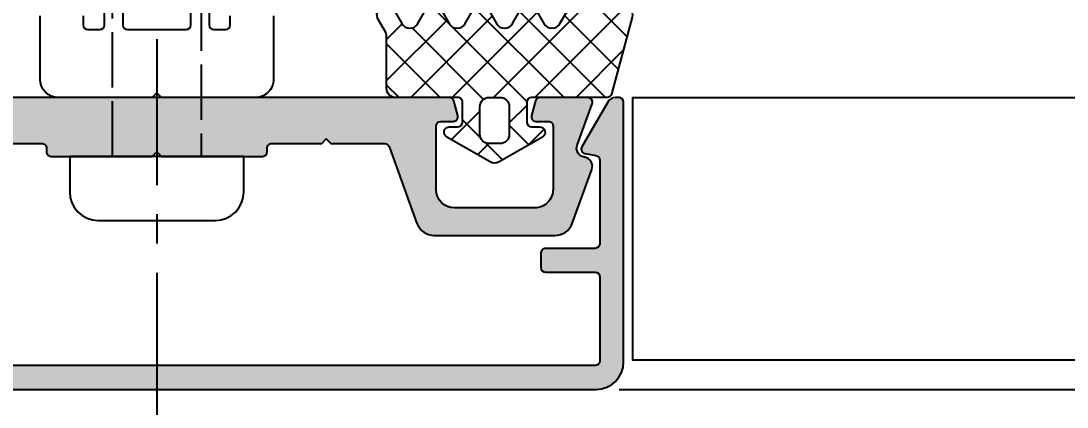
# Model space of a CAD drawing. Header units: millimetres. Extents: x -17234 to -8874, y -2869 to 1211.
# Drawn here: x -13631.6 to -13574.7, y -709.6 to -688.6 of the extents above; entities that cross this region are included whole.
import ezdxf

# ---------------------------------------------------------------- set-up
doc = ezdxf.new("R2010")
doc.units = ezdxf.units.MM
for name, pattern in [('ACAD_ISO07W100', [3, 0, -3]), ('AM_ISO02W050x2', [3.75, 3, -0.75]), ('CENTER', [50.800000000000004, 31.75, -6.35, 6.35, -6.35])]:
    doc.linetypes.add(name, pattern=pattern)
doc.layers.get('Defpoints').update_dxf_attribs({"linetype": 'ACAD_ISO07W100', "true_color": 0x105689})
for name, color, linetype in [('Centerline', 6, 'CENTER'), ('Dim', 5, 'Continuous'), ('Gasket EPDM', 32, 'Continuous'), ('Gasket Silicone', 20, 'Continuous'), ('Profile', 1, 'Continuous'), ('Profile View', 9, 'Continuous'), ('PVC Spacer', 3, 'Continuous'), ('Screw', 9, 'Continuous')]:
    doc.layers.add(name, color=color, linetype=linetype)
doc.styles.add('TXT', font='techb___.ttf')
doc.dimstyles.new('ISO-25$0', dxfattribs={"dimtxt": 2.5, "dimasz": 2.5, "dimexe": 1.25, "dimexo": 0.625, "dimtad": 1, "dimtxsty": 'TXT', "dimcen": 2.5, "dimclrd": 5, "dimclre": 5, "dimclrt": 2, "dimadec": 0, "dimazin": 0, "dimtfac": 1, "dimtmove": 0, "dimatfit": 3, "dimfxl": 1, "dimarcsym": 0})

# ---------------------------------------------------------------- blocks, each defined once
blk = doc.blocks.new('*D37')
at = {"layer": 'Defpoints', "color": 0, "transparency": 16777216}
for p in [(-13537.24835915792, -556.2606841222857), (-13478.62119128426, -556.2606841222857), (-13600.34835915789, -708.6606841222737)]:
    blk.add_point(p, dxfattribs=at)
at = {"layer": 'Dim', "color": 5, "lineweight": -2, "transparency": 16777216}
for p, q in [((-13535.99835915792, -556.2606841222857), (-13476.12119128426, -556.2606841222857)), ((-13478.62119128426, -703.6606841222738), (-13478.62119128426, -561.2606841222857)), ((-13599.09835915789, -708.6606841222737), (-13476.12119128426, -708.6606841222738))]:
    blk.add_line(p, q, dxfattribs=at)
at = {"layer": 'Dim', "color": 5, "transparency": 16777216}
for points in [[(-13479.45452461759, -561.2606841222857), (-13477.78785795092, -561.2606841222857), (-13478.62119128426, -556.2606841222857)], [(-13479.45452461759, -703.6606841222738), (-13477.78785795092, -703.6606841222738), (-13478.62119128426, -708.6606841222738)]]:
    blk.add_solid(points, dxfattribs=at)
at = {"layer": 'Dim', "color": 2, "transparency": 16777216, "char_height": 5, "attachment_point": 5, "rotation": 90, "style": 'TXT'}
for s, insert in [('152,4', (-13482.80978777548, -632.4606841222819)), ('[6"]', (-13473.87338426671, -632.4606841222819))]:
    blk.add_mtext(s, dxfattribs=dict(at, insert=insert))
blk = doc.blocks.new('EGG - 01')
at = {"layer": 'Gasket EPDM', "ltscale": 0.5}
h = blk.add_hatch(dxfattribs=at)
h.set_pattern_fill('ANSI37', color=5, scale=0.5, style=0)
h.set_pattern_definition([(45, (16931.76398021643, 552.2421061978254), (-1.122532015133644, 1.122532015133644), []), (135, (16931.76398021643, 552.2421061978254), (-1.122532015133644, -1.122532015133644), [])])
edge = h.paths.add_edge_path()
edge.add_arc((7.003679740504693, -0.746193317245968), 0.4999999999998441, 299.9999999999973, 420.0000000000027)
edge.add_line((7.253679740504595, -0.3131806153538719), (6.521628932947351, 0.1094691154501106))
edge.add_arc((6.77162893294786, 0.5424818173420363), 0.5000000000000001, 120.0000000000673, 239.9999999999327, ccw=False)
edge.add_line((6.521628932947351, 0.9754945192339619), (7.253679740504595, 1.398144250037944))
edge.add_arc((7.00367974050448, 1.831156951930097), 0.4999999999999998, 300.0000000000152, 419.9999999999848)
edge.add_line((7.253679740504595, 2.26416965382225), (6.521628932947351, 2.686819384626006))
edge.add_arc((6.77162893294786, 3.119832086517931), 0.5000000000000001, 120.0000000000673, 239.9999999999327, ccw=False)
edge.add_line((6.521628932947351, 3.552844788409857), (7.25367974051187, 3.975494519217818))
edge.add_arc((7.00367974051187, 4.408507221110038), 0.5000000000000002, 299.9999999999999, 359.9999999999793)
edge.add_line((7.50367974051187, 4.408507221109858), (7.50367974051187, 7.001122055274095))
edge.add_arc((7.003679740510961, 7.001122055273398), 0.5000000000009095, 7.989553359821821e-11, 105.0000000000745)
edge.add_line((6.874270217958838, 7.484084968418642), (2.688974979217164, 6.362638489112896))
edge.add_arc((2.753679740493602, 6.121157032540927), 0.249999999999921, 105.0000000001964, 180.0000000002782)
edge.add_line((2.503679740493681, 6.121157032539713), (2.503679740493681, 1.999999999999318))
edge.add_arc((2.253679740491407, 2.000000000000682), 0.2500000000022737, 269.99999999968736, 359.99999999968736, ccw=False)
edge.add_line((2.253679740490043, 1.749999999998408), (1.167927419020998, 1.749999999998408))
edge.add_arc((1.167927419020998, 1.999999999998408), 0.25, 180, 270, ccw=False)
edge.add_line((0.9179274190209981, 1.999999999998408), (0.9179274190209981, 2.449999999998681))
edge.add_arc((0.6179274190208797, 2.449999999998458), 0.3000000000001184, 4.257702533584149e-11, 149.9999999999438)
edge.add_line((0.3581197978855926, 2.599999999998772), (-0.9986533347109798, 0.2499999999984084))
edge.add_arc((-0.5656406328201353, -6.821210263296962e-13), 0.4999999999983546, 150.0000000000115, 209.9999999999885)
edge.add_line((-0.9986533347109798, -0.2499999999997726), (0.3581197978855926, -2.600000000001955))
edge.add_arc((0.6179274190208797, -2.450000000001642), 0.3000000000001184, 210.0000000000561, 359.9999999999574)
edge.add_line((0.9179274190209981, -2.450000000001864), (0.9179274190209981, -2.000000000001592))
edge.add_arc((1.167927419020998, -2.000000000001592), 0.25, 90, 180, ccw=False)
edge.add_line((1.167927419020998, -1.750000000001592), (2.253679740490043, -1.750000000001592))
edge.add_arc((2.253679740491748, -2.000000000003524), 0.2500000000019327, 3.3867308957269415e-10, 90.00000000039091, ccw=False)
edge.add_line((2.503679740493681, -2.000000000002046), (2.503679740493681, -5.37645785702091))
edge.add_arc((3.003679740493681, -5.37645785702091), 0.5, 180, 270)
edge.add_line((3.003679740493681, -5.87645785702091), (5.827380753220496, -5.87645785702091))
edge.add_arc((5.827380753220381, -6.37645785702091), 0.5, 59.99999999998482, 89.99999999998693, ccw=False)
edge.add_line((6.077380753220496, -5.943445155128757), (6.753679740504595, -6.333906557489399))
edge.add_arc((7.003679740504595, -5.900893855597587), 0.4999999999996472, 239.9999999999766, 419.9999999999766)
edge.add_line((7.253679740504595, -5.467881153705775), (6.521628932947351, -5.045231422901793))
edge.add_arc((6.77162893294786, -4.612218721009867), 0.5000000000000001, 120.0000000000673, 239.9999999999327, ccw=False)
edge.add_line((6.521628932947351, -4.179206019117942), (7.253679740504595, -3.756556288313959))
edge.add_arc((7.00367974050448, -3.323543586421806), 0.4999999999999998, 300.0000000000152, 419.9999999999848)
edge.add_line((7.253679740504595, -2.890530884529653), (6.521628932947351, -2.467881153725898))
edge.add_arc((6.77162893294786, -2.034868451833972), 0.5000000000000001, 120.0000000000673, 239.9999999999327, ccw=False)
edge.add_line((6.521628932947351, -1.601855749942047), (7.253679740504595, -1.179206019138064))
edge = h.paths.add_edge_path(flags=16)
edge.add_arc((0.4999999999998689, -0.3000018669307739), 0.4999999999998689, 179.999999999985, 270.000000000015)
edge.add_line((0.5, -0.8000018669306428), (2.009099999995669, -0.8000018669288238))
edge.add_arc((2.009099999995215, -0.3000018669283691), 0.5000000000004547, 270.0000000000521, 359.9999999997916)
edge.add_line((2.509099999995669, -0.300001866930188), (2.509099999995669, 0.300001866930188))
edge.add_arc((2.009099999996124, 0.3000018669292785), 0.4999999999995453, 1.042204158022913e-10, 90.00000000005213)
edge.add_line((2.009099999995669, 0.8000018669288238), (0.5, 0.8000018669306428))
edge.add_arc((0.4999999999998689, 0.3000018669307739), 0.4999999999998689, 89.99999999998498, 180.000000000015)
edge.add_line((0, 0.3000018669306428), (0, -0.3000018669306428))
for points in [[(7.253679740504595, -1.179206019138064, 0.5773502691896574), (7.253679740504595, -0.3131806153538719), (6.521628932947351, 0.1094691154501106, -0.5773502691888426), (6.521628932947351, 0.9754945192339619), (7.253679740504595, 1.398144250037944, 0.577350269189449), (7.253679740504595, 2.26416965382225), (6.521628932947351, 2.686819384626006, -0.5773502691888426), (6.521628932947351, 3.552844788409857), (7.25367974051187, 3.975494519217818, 0.2679491924310263), (7.50367974051187, 4.408507221109858), (7.50367974051187, 7.001122055274095, 0.4931454260312742), (6.874270217958838, 7.484084968418642), (2.688974979217164, 6.362638489112896, 0.3394542588637746), (2.503679740493681, 6.121157032539713), (2.503679740493681, 1.999999999999318, -0.414213562373095), (2.253679740490043, 1.749999999998408), (1.167927419020998, 1.749999999998408, -0.4142135623730951), (0.9179274190209981, 1.999999999998408), (0.9179274190209981, 2.449999999998681, 0.7673269879782757), (0.3581197978855926, 2.599999999998772), (-0.9986533347109798, 0.2499999999984084, 0.2679491924310153), (-0.9986533347109798, -0.2499999999997726), (0.3581197978855926, -2.600000000001955, 0.7673269879782757), (0.9179274190209981, -2.450000000001864), (0.9179274190209981, -2.000000000001592, -0.4142135623730951), (1.167927419020998, -1.750000000001592), (2.253679740490043, -1.750000000001592, -0.4142135623733614), (2.503679740493681, -2.000000000002046), (2.503679740493681, -5.37645785702091, 0.414213562373095), (3.003679740493681, -5.87645785702091), (5.827380753220496, -5.87645785702091, -0.1316524975874049), (6.077380753220496, -5.943445155128757), (6.753679740504595, -6.333906557489399, 1), (7.253679740504595, -5.467881153705775), (6.521628932947351, -5.045231422901793, -0.5773502691888426), (6.521628932947351, -4.179206019117942), (7.253679740504595, -3.756556288313959, 0.577350269189449), (7.253679740504595, -2.890530884529653), (6.521628932947351, -2.467881153725898, -0.5773502691888426), (6.521628932947351, -1.601855749942047)], [(0, -0.3000018669306428, 0.4142135623732486), (0.5, -0.8000018669306428), (2.009099999995669, -0.8000018669288238, 0.4142135623717632), (2.509099999995669, -0.300001866930188), (2.509099999995669, 0.300001866930188, 0.4142135623728287), (2.009099999995669, 0.8000018669288238), (0.5, 0.8000018669306428, 0.4142135623732486), (0, 0.3000018669306428)]]:
    blk.add_lwpolyline(points, format="xyb", close=True, dxfattribs=at)

msp = doc.modelspace()

# ---------------------------------------------------------------- hatches: boundary and pattern name
at = {"layer": 'Gasket Silicone', "ltscale": 0.5}
h = msp.add_hatch(color=1, dxfattribs=at)
h.dxf.hatch_style = 1
edge = h.paths.add_edge_path()
edge.add_arc((-13600.34835915789, -707.1606841222728), 1.500000000000909, 270, 360.0000000000347)
edge.add_line((-13598.84835915789, -707.1606841222718), (-13598.8483591579, -693.0356841222523))
edge.add_arc((-13599.0983591579, -693.0356841222523), 0.25, 0, 90)
edge.add_line((-13599.0983591579, -692.7856841222523), (-13599.28366966058, -692.7856841222523))
edge.add_arc((-13599.28366966058, -693.2856841222539), 0.5000000000015916, 90.00000000020843, 150.0000000001686)
edge.add_line((-13599.71668236247, -693.0356841222541), (-13601.11995212281, -695.4662186438976))
edge.add_arc((-13600.90344577187, -695.5912186438972), 0.2499999999993577, 150.0000000000053, 260.0000000003599)
edge.add_line((-13600.94685781628, -695.8374205821505), (-13600.35494711348, -695.9417904092219))
edge.add_arc((-13600.3983591579, -696.1879923474743), 0.249999999999195, -7.821654435247183e-11, 80.0000000003327, ccw=False)
edge.add_line((-13600.1483591579, -696.1879923474747), (-13600.1483591579, -700.7356841222585))
edge.add_arc((-13600.3983591579, -700.7356841222582), 0.25, 270, 359.99999999997397, ccw=False)
edge.add_line((-13600.3983591579, -700.9856841222585), (-13603.0983591579, -700.9856841222603))
edge.add_arc((-13603.0983591579, -701.2356841222601), 0.2499999999997726, 90, 180.0000000000521)
edge.add_line((-13603.3483591579, -701.2356841222603), (-13603.3483591579, -702.0356841222596))
edge.add_arc((-13603.0983591579, -702.0356841222593), 0.25, 180.0000000000261, 270)
edge.add_line((-13603.0983591579, -702.2856841222596), (-13600.39835915789, -702.2856841222577))
edge.add_arc((-13600.39835915789, -702.5356841222571), 0.2499999999993179, -1.5631940186722204e-10, 90, ccw=False)
edge.add_line((-13600.1483591579, -702.5356841222577), (-13600.14835915789, -707.1106841222744))
edge.add_arc((-13600.39835915789, -707.1106841222744), 0.25, -90, 0, ccw=False)
edge.add_line((-13600.39835915789, -707.3606841222744), (-13648.09835915789, -707.3606841223199))
edge.add_arc((-13648.09835915789, -707.1106841223199), 0.25, 180, 270, ccw=False)
edge.add_line((-13648.34835915789, -707.1106841223199), (-13648.3483591579, -702.5356841222596))
edge.add_arc((-13648.0983591579, -702.5356841222598), 0.25, 90, 179.9999999999479, ccw=False)
edge.add_line((-13648.0983591579, -702.2856841222596), (-13645.3983591579, -702.2856841222596))
edge.add_arc((-13645.3983591579, -702.0356841222593), 0.2500000000001137, 270, 359.999999999974)
edge.add_line((-13645.1483591579, -702.0356841222596), (-13645.1483591579, -701.2356841222603))
edge.add_arc((-13645.3983591579, -701.2356841222601), 0.25, 359.9999999999479, 450)
edge.add_line((-13645.3983591579, -700.9856841222603), (-13648.0983591579, -700.9856841222603))
edge.add_arc((-13648.0983591579, -700.7356841222601), 0.2500000000001137, 180.0000000000261, 270, ccw=False)
edge.add_line((-13648.3483591579, -700.7356841222603), (-13648.3483591579, -696.1879923475202))
edge.add_arc((-13648.0983591579, -696.1879923475209), 0.25, 99.99999999962199, 179.9999999998176, ccw=False)
edge.add_line((-13648.14177120232, -695.9417904092674), (-13647.54986049952, -695.8374205821959))
edge.add_arc((-13647.59327254394, -695.5912186439433), 0.2499999999996228, 280.0000000000733, 390.0000000001075)
edge.add_line((-13647.37676619299, -695.4662186439431), (-13648.78003595334, -693.0356841223014))
edge.add_arc((-13649.21304865523, -693.2856841223021), 0.4999999999993975, 30.00000000013011, 90.00000000020843)
edge.add_line((-13649.21304865523, -692.7856841223014), (-13649.39835915791, -692.7856841223014))
edge.add_arc((-13649.39835915791, -693.0356841223014), 0.25, 90, 180)
edge.add_line((-13649.64835915791, -693.0356841223014), (-13649.64835915789, -707.160684122321))
edge.add_arc((-13648.14835915789, -707.160684122321), 1.5, 180, 270)
edge.add_line((-13648.14835915789, -708.660684122321), (-13600.34835915789, -708.6606841222737))
h = msp.add_hatch(color=1, dxfattribs=at)
h.dxf.hatch_style = 1
edge = h.paths.add_edge_path()
edge.add_line((-13617.99835915792, -695.2856841222632), (-13615.27473622798, -695.2856841222559))
edge.add_line((-13615.27473622798, -695.2856841222559), (-13615.02473622799, -695.0356841222577))
edge.add_line((-13615.02473622799, -695.0356841222577), (-13614.77473622798, -695.2856841222559))
edge.add_line((-13614.77473622798, -695.2856841222559), (-13611.849736228, -695.2856841222559))
edge.add_arc((-13611.849736228, -695.5356841222559), 0.25, 20.000000000015973, 90, ccw=False)
edge.add_line((-13611.61481307281, -695.4501790864246), (-13610.0943182547, -699.6277042655814))
edge.add_arc((-13609.15462563391, -699.285684122255), 0.9999999999990482, 200.0000000000649, 270.0000000001042)
edge.add_line((-13609.15462563391, -700.2856841222541), (-13602.58455246494, -700.2856841222487))
edge.add_arc((-13602.58455246494, -699.2856841222475), 1.000000000001137, 269.9999999998957, 339.9999999999584)
edge.add_line((-13601.64485984415, -699.6277042655742), (-13600.57908472137, -696.6995111814862))
edge.add_arc((-13601.04893103176, -696.5285011098234), 0.4999999999993686, 339.999999999984, 439.9999999999358)
edge.add_line((-13600.96210694293, -696.0360972333177), (-13600.99577922618, -696.0301599012795))
edge.add_arc((-13600.90895513734, -695.5377560247742), 0.4999999999995615, 159.9999999999351, 259.9999999997214, ccw=False)
edge.add_line((-13601.37880144773, -695.366745953111), (-13600.56148561499, -693.1211891580709))
edge.add_arc((-13600.79640877018, -693.03568412224), 0.2499999999994899, 340.0000000001064, 450.0000000008338)
edge.add_line((-13600.79640877019, -692.7856841222414), (-13603.40488201095, -692.7856841222778))
edge.add_arc((-13603.40488201095, -693.0356841222787), 0.2500000000009095, 90.00000000041689, 165.0000000001404)
edge.add_line((-13603.64636346752, -692.9709793610031), (-13603.8610442501, -693.7708814519805))
edge.add_arc((-13603.61958904943, -693.8356841222338), 0.2500000000001454, 164.9767680873377, 269.9999999995831)
edge.add_line((-13603.61958904943, -694.0856841222334), (-13602.94078117938, -694.0856841222316))
edge.add_arc((-13602.94078117938, -694.3356841222309), 0.2499999999993179, -1.5631940186722204e-10, 90, ccw=False)
edge.add_line((-13602.69078117938, -694.3356841222316), (-13602.69078117938, -697.7856841222487))
edge.add_arc((-13603.69078117938, -697.7856841222496), 1, -90, 5.860556484549306e-11, ccw=False)
edge.add_line((-13603.69078117938, -698.7856841222505), (-13608.04839691948, -698.7856841222541))
edge.add_arc((-13608.04839691948, -697.7856841222539), 1.000000000000114, 180.0000000000065, 270, ccw=False)
edge.add_line((-13609.04839691948, -697.7856841222541), (-13609.04839691948, -694.335684122237))
edge.add_arc((-13608.79839691948, -694.3356841222375), 0.25, 90, 179.9999999998697, ccw=False)
edge.add_line((-13608.79839691948, -694.085684122237), (-13608.11958904943, -694.085684122237))
edge.add_arc((-13608.11958904943, -693.8356841222368), 0.2500000000002274, 270, 375.0232319125113)
edge.add_line((-13607.87813384877, -693.7708814519841), (-13608.09281463135, -692.9709793610049))
edge.add_arc((-13608.33429608794, -693.0356841222655), 0.250000000014155, 14.99999999559159, 89.9999999954143)
edge.add_line((-13608.33429608792, -692.7856841222523), (-13640.16242222789, -692.7856841223141))
edge.add_arc((-13640.1624222279, -693.0356841223141), 0.25, 89.99999999958312, 164.9999999997233)
edge.add_line((-13640.40390368447, -692.9709793610376), (-13640.61858446704, -693.770881452015))
edge.add_arc((-13640.37712926637, -693.8356841222677), 0.2500000000017255, 164.9767680875968, 269.9999999995831)
edge.add_line((-13640.37712926638, -694.0856841222679), (-13639.69832139632, -694.0856841222661))
edge.add_arc((-13639.69832139632, -694.3356841222675), 0.2500000000014779, -7.821654435247183e-11, 89.99999999958311, ccw=False)
edge.add_line((-13639.44832139632, -694.3356841222679), (-13639.44832139632, -697.7856841222832))
edge.add_arc((-13640.44832139632, -697.7856841222839), 1.000000000001819, -89.99999999989569, 4.558842192636803e-11, ccw=False)
edge.add_line((-13640.44832139632, -698.785684122285), (-13644.80593713643, -698.7856841222887))
edge.add_arc((-13644.80593713643, -697.7856841222896), 0.9999999999989768, 180.0000000000456, 270.00000000010425, ccw=False)
edge.add_line((-13645.80593713643, -697.7856841222905), (-13645.80593713643, -694.3356841222734))
edge.add_arc((-13645.55593713643, -694.3356841222727), 0.25, 90, 180.0000000001563, ccw=False)
edge.add_line((-13645.55593713643, -694.0856841222734), (-13644.87712926638, -694.0856841222734))
edge.add_arc((-13644.87712926638, -693.8356841222732), 0.2500000000002274, 270.0000000004169, 375.0232319124032)
edge.add_line((-13644.63567406571, -693.7708814520205), (-13644.85035484829, -692.9709793610413))
edge.add_arc((-13645.09183630486, -693.0356841223187), 0.2499999999973963, 15.00000000058595, 90.00000000083378)
edge.add_line((-13645.09183630486, -692.7856841223196), (-13647.70030954562, -692.785684122285))
edge.add_arc((-13647.70030954563, -693.0356841222862), 0.2500000000012506, 89.99999999874936, 200.0000000001384)
edge.add_line((-13647.93523270082, -693.1211891581182), (-13647.11791686807, -695.3667459531547))
edge.add_arc((-13647.58776317846, -695.5377560248179), 0.5000000000012333, -79.99999999951609, 19.99999999999369, ccw=False)
edge.add_line((-13647.50093908963, -696.0301599013231), (-13647.53461137288, -696.0360972333632))
edge.add_arc((-13647.44778728404, -696.5285011098696), 0.5000000000004772, 100.0000000000484, 199.999999999859)
edge.add_line((-13647.91763359444, -696.6995111815316), (-13646.85185847164, -699.627704265616))
edge.add_arc((-13645.91216585086, -699.2856841222905), 1.000000000000407, 199.9999999999742, 270)
edge.add_line((-13645.91216585086, -700.2856841222905), (-13639.34209268188, -700.2856841222832))
edge.add_arc((-13639.34209268188, -699.2856841222809), 1.000000000002274, 270, 340.0000000000308)
edge.add_line((-13638.4024000611, -699.6277042656069), (-13636.881905243, -695.4501790864555))
edge.add_arc((-13636.6469820878, -695.5356841222866), 0.2499999999996454, 90, 160.0000000000085, ccw=False)
edge.add_line((-13636.6469820878, -695.2856841222869), (-13633.7219820878, -695.2856841222796))
edge.add_line((-13633.7219820878, -695.2856841222796), (-13633.4719820878, -695.0356841222814))
edge.add_line((-13633.4719820878, -695.0356841222814), (-13633.22198208779, -695.2856841222832))
edge.add_line((-13633.22198208779, -695.2856841222832), (-13630.49835915792, -695.2856841222759))
edge.add_arc((-13630.49835915792, -695.5356841222757), 0.2499999999998863, -4.4292391976341605e-10, 90, ccw=False)
edge.add_line((-13630.24835915792, -695.5356841222778), (-13630.24835915792, -695.7356841222694))
edge.add_arc((-13629.99835915792, -695.7356841222714), 0.25, 179.999999999531, 270)
edge.add_line((-13629.99835915792, -695.9856841222712), (-13624.4983591579, -695.9856841222639))
edge.add_line((-13624.4983591579, -695.9856841222639), (-13624.24835915792, -695.7356841222476))
edge.add_line((-13624.24835915792, -695.7356841222476), (-13623.9983591579, -695.9856841222639))
edge.add_line((-13623.9983591579, -695.9856841222639), (-13618.49835915792, -695.9856841222639))
edge.add_arc((-13618.49835915792, -695.7356841222639), 0.25, 270, 360.0000000004169)
edge.add_line((-13618.24835915792, -695.7356841222621), (-13618.24835915792, -695.535684122265))
edge.add_arc((-13617.99835915792, -695.5356841222634), 0.25, 90, 180.0000000003387, ccw=False)

# ---------------------------------------------------------------- linework, layer by layer
at = {"layer": 'Centerline', "ltscale": 0.25}
msp.add_lwpolyline([(-13624.24835915792, -549.9106841222872), (-13624.24835915792, -712.1606841222869)], dxfattribs=at)
at = {"layer": 'Profile', "color": 9, "ltscale": 0.5}
for points in [[(-13648.14835915789, -708.660684122321), (-13600.34835915789, -708.6606841222737, 0.414213562373095), (-13598.84835915789, -707.1606841222718), (-13598.8483591579, -693.0356841222523, 0.4142135623730951), (-13599.0983591579, -692.7856841222523), (-13599.28366966058, -692.7856841222523, 0.2679491924310983), (-13599.71668236247, -693.0356841222541), (-13601.11995212281, -695.4662186438976, 0.5205670505520921), (-13600.94685781628, -695.8374205821505), (-13600.35494711348, -695.9417904092219, -0.3639702342668195), (-13600.1483591579, -696.1879923474747), (-13600.1483591579, -700.7356841222585, -0.4142135623728287), (-13600.3983591579, -700.9856841222585), (-13603.0983591579, -700.9856841222603, 0.4142135623735274), (-13603.3483591579, -701.2356841222603), (-13603.3483591579, -702.0356841222596, 0.4142135623727311), (-13603.0983591579, -702.2856841222596), (-13600.39835915789, -702.2856841222577, -0.4142135623725623), (-13600.1483591579, -702.5356841222577), (-13600.14835915789, -707.1106841222744, -0.4142135623730951), (-13600.39835915789, -707.3606841222744), (-13648.09835915789, -707.3606841223199, -0.414213562373095)], [(-13633.22198208779, -695.2856841222832), (-13630.49835915792, -695.2856841222759, -0.4142135623753741), (-13630.24835915792, -695.5356841222778), (-13630.24835915792, -695.7356841222694, 0.4142135623756257), (-13629.99835915792, -695.9856841222712), (-13624.4983591579, -695.9856841222639), (-13624.24835915792, -695.7356841222476), (-13623.9983591579, -695.9856841222639), (-13618.49835915792, -695.9856841222639, 0.4142135623752261), (-13618.24835915792, -695.7356841222621), (-13618.24835915792, -695.535684122265, -0.4142135623745352), (-13617.99835915792, -695.2856841222632), (-13615.27473622798, -695.2856841222559), (-13615.02473622799, -695.0356841222577), (-13614.77473622798, -695.2856841222559), (-13611.849736228, -695.2856841222559, -0.3152987888786639), (-13611.61481307281, -695.4501790864246), (-13610.0943182547, -699.6277042655814, 0.3152987888791687), (-13609.15462563391, -700.2856841222541), (-13602.58455246494, -700.2856841222487, 0.315298788879226), (-13601.64485984415, -699.6277042655742), (-13600.57908472137, -696.6995111814862, 0.466307658154346), (-13600.96210694293, -696.0360972333177), (-13600.99577922618, -696.0301599012795, -0.4663076581537317), (-13601.37880144773, -695.366745953111), (-13600.56148561499, -693.1211891580709, 0.520567050556975), (-13600.79640877019, -692.7856841222414), (-13603.40488201095, -692.7856841222778, 0.3394542588631598), (-13603.64636346752, -692.9709793610031), (-13603.8610442501, -693.7708814519805, 0.493271452683928), (-13603.61958904943, -694.0856841222334), (-13602.94078117938, -694.0856841222316, -0.4142135623746934), (-13602.69078117938, -694.3356841222316), (-13602.69078117938, -697.7856841222487, -0.4142135623731562), (-13603.69078117938, -698.7856841222505), (-13608.04839691948, -698.7856841222541, -0.4142135623730339), (-13609.04839691948, -697.7856841222541), (-13609.04839691948, -694.335684122237, -0.4142135623717632), (-13608.79839691948, -694.085684122237), (-13608.11958904943, -694.085684122237, 0.493271452683928), (-13607.87813384877, -693.7708814519841), (-13608.09281463135, -692.9709793610049, 0.3394542588631598), (-13608.33429608792, -692.7856841222523), (-13640.16242222789, -692.7856841223141, 0.3394542588631598)]]:
    msp.add_lwpolyline(points, format="xyb", dxfattribs=at)
at = {"layer": 'Profile View', "ltscale": 0.5}
msp.add_lwpolyline([(-13537.24835915792, -707.0731841222458), (-13598.34835915789, -707.0731841222452), (-13598.34835915789, -692.785684122288), (-13537.24835915792, -692.7856841222887)], dxfattribs=at)
at = {"layer": 'PVC Spacer', "ltscale": 0.5}
for points in [[(-13626.09835915788, -685.9356841222992), (-13626.09835915788, -688.8356841222898, 0.414213562373095), (-13625.84835915788, -689.0856841222898), (-13622.64835915788, -689.0856841222898, 0.414213562373095), (-13622.39835915788, -688.8356841222898), (-13622.39835915788, -685.9356841222992, -0.414213562373095)], [(-13628.24835915788, -688.3356841222898), (-13628.24835915788, -688.8356841222898, 0.414213562373095), (-13627.99835915788, -689.0856841222898), (-13627.34835915788, -689.0856841222898, 0.414213562373095), (-13627.09835915788, -688.8356841222898), (-13627.09835915788, -686.7856841222905, 0.4142135623724291)], [(-13621.39835915788, -686.7856841222905), (-13621.39835915788, -688.8356841222898, 0.414213562373095), (-13621.14835915788, -689.0856841222898), (-13620.49835915788, -689.0856841222898, 0.414213562373095), (-13620.24835915788, -688.8356841222898), (-13620.24835915788, -688.3356841222934, -0.4142135623722959)], [(-13617.89835915776, -688.3356841222934), (-13617.89835915775, -691.7856841222941, -0.4142135623736351), (-13618.89835915775, -692.785684122296), (-13623.99835915626, -692.7856841222923), (-13624.24835915626, -692.5356841222941), (-13624.24835915652, -692.5356841222941), (-13624.24835915652, -692.5356841222941), (-13624.49835915652, -692.7856841222923), (-13629.59835915788, -692.7856841222905, -0.414213562372696), (-13630.59835915788, -691.7856841222923), (-13630.59835915788, -688.335684122288, -0.4142135623733614)]]:
    msp.add_lwpolyline(points, format="xyb", dxfattribs=at)
at = {"layer": 'Screw', "linetype": 'AM_ISO02W050x2'}
msp.add_lwpolyline([(-13626.66135915792, -695.9856841222627), (-13626.66135915792, -657.2448421222634), (-13624.24835915792, -651.535684122262), (-13621.83535915792, -657.2448421222634), (-13621.83535915792, -695.9856841222627)], dxfattribs=at)
at = {"layer": 'Screw'}
msp.add_lwpolyline([(-13619.51125915792, -695.9856841222627), (-13621.83535915792, -695.9856841222627), (-13626.66135915792, -695.9856841222627), (-13628.98545915792, -695.9856841222627), (-13628.98545915792, -697.9160841222601, 0.4142135623730951), (-13627.43605915792, -699.46548412226), (-13621.06065915792, -699.4654841222637, 0.414213562373095), (-13619.51125915792, -697.9160841222601)], format="xyb", close=True, dxfattribs=at)

# ---------------------------------------------------------------- block references
at = {"layer": 'Gasket EPDM', "xscale": -1, "rotation": 270}
msp.add_blockref('EGG - 01', (-13605.86958904944, -695.2893638627829), dxfattribs=at)

# ---------------------------------------------------------------- dimensions: what is measured, and where the dimension line sits
at = {"layer": 'Dim'}
dim = msp.add_linear_dim(base=(-13478.62119128426, -556.2606841222857), p1=(-13600.34835915789, -708.6606841222737), p2=(-13537.24835915792, -556.2606841222857), angle=90, dimstyle='ISO-25$0', override={"dimscale": 2, "dimpost": '\\X'}, dxfattribs=at)
dim.commit()
dim.dimension.update_dxf_attribs({"geometry": '*D37', "text_midpoint": (-13478.62119128426, -632.4606841222819)})

doc.saveas('drawing.dxf')
